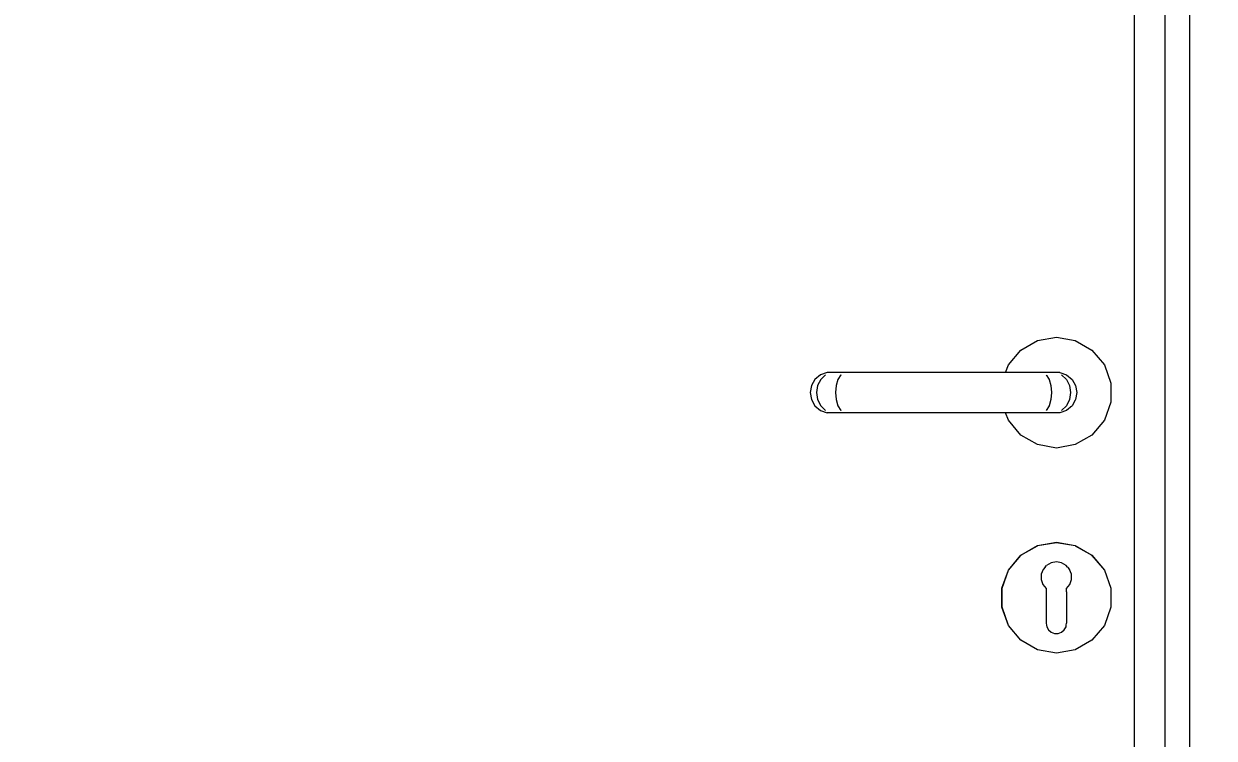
# Model space of a CAD drawing. Header units: millimetres. Extents: x -15634 to 67596, y -3027 to 55843.
# Drawn here: x 31563 to 32143, y 15927 to 16275 of the extents above; entities that cross this region are included whole.
import ezdxf

# ---------------------------------------------------------------- set-up
doc = ezdxf.new("R2010")
doc.units = ezdxf.units.MM
doc.header["$MEASUREMENT"] = 0
doc.set_wipeout_variables(frame=1)
doc.linetypes.add('Wipeout_Contour', pattern=[1000, 0, -1000])
doc.layers.add('Dimensioning - General', color=7, linetype='Continuous')
doc.layers.add('Structural - Bearing', color=7, linetype='Continuous')
for name, color, linetype, lineweight, true_color in [('Dimensioning - General_Pen_No__61', 7, 'Continuous', 20, 0x6a6a6a), ('Dimensioning - General_Pen_No__88', 7, 'Continuous', 20, 0xfd4435), ('Structural - Bearing_Pen_No__82', 7, 'Continuous', 20, 0xaaaaaa)]:
    doc.layers.add(name, color=color, linetype=linetype, lineweight=lineweight, true_color=true_color)
doc.styles.add('GENERATED_STYLE_6', font='calibril.ttf')
doc.dimstyles.new('GENERATED_STYLE__3', dxfattribs={"dimtxt": 195.999997, "dimasz": 106.4, "dimexe": 0.18, "dimexo": 0.0625, "dimgap": 0.09, "dimtad": 1, "dimdec": 0, "dimlfac": 0.1, "dimzin": 0, "dimdsep": 46, "dimtxsty": 'GENERATED_STYLE_6', "dimblk": 'ARROWHEAD_2', "dimblk1": 'ARROWHEAD_2', "dimblk2": 'ARROWHEAD_2', "dimcen": 0.09, "dimse1": 1, "dimse2": 1, "dimclrd": 256, "dimclre": 256, "dimclrt": 256, "dimadec": 0, "dimazin": 0, "dimtfac": 1, "dimtdec": 4, "dimtmove": 0, "dimatfit": 3, "dimfxl": 1, "dimtolj": 1, "dimtzin": 0, "dimarcsym": 0})

# ---------------------------------------------------------------- blocks, each defined once
blk = doc.blocks.new('*D141')
at = {"layer": 'Dimensioning - General_Pen_No__61', "color": 251, "linetype": 'Continuous', "lineweight": 20, "true_color": 0x6a6a6a, "transparency": 16777216}
for p, q in [((34964.93, 17736.02), (35104.93, 17655.19)), ((35139.93, 17695.6), (34929.93, 17695.6)), ((35034.93, 14995.6), (35034.93, 17695.6)), ((34964.93, 15036.02), (35104.93, 14955.19)), ((35139.93, 14995.6), (34929.93, 14995.6))]:
    blk.add_line(p, q, dxfattribs=at)
at = {"layer": 'Dimensioning - General_Pen_No__88', "color": 20, "lineweight": 20, "true_color": 0xfd4435, "transparency": 16777216, "char_height": 196, "attachment_point": 7, "rotation": 90, "style": 'GENERATED_STYLE_6'}
for s, insert in [('\\A1;{\\pql;\\fCalibri Light|b0|i0|c0|p34;20}', (34995.73, 17337.36)), ('\\A1;{\\pql;\\fCalibri Light|b0|i0|c0|p34;270}', (34995.73, 16107.27))]:
    blk.add_mtext(s, dxfattribs=dict(at, insert=insert))
blk = doc.blocks.new('ARROWHEAD_2')
at = {"color": 0, "linetype": 'Continuous', "lineweight": 0}
for p, q in [((-0.3781, -0.655), (0.3781, 0.655)), ((0, 0), (-1, 0))]:
    blk.add_line(p, q, dxfattribs=at)
blk = doc.blocks.new('*D189')
at = {"layer": 'Dimensioning - General_Pen_No__61', "color": 251, "linetype": 'Continuous', "lineweight": 20, "true_color": 0x6a6a6a, "transparency": 16777216}
for p, q in [((35514.93, 17736.02), (35654.93, 17655.19)), ((35689.93, 17695.6), (35479.93, 17695.6)), ((35584.93, 14995.6), (35584.93, 17695.6)), ((35514.93, 15036.02), (35654.93, 14955.19)), ((35689.93, 14995.6), (35479.93, 14995.6))]:
    blk.add_line(p, q, dxfattribs=at)
at = {"layer": 'Dimensioning - General_Pen_No__88', "color": 20, "lineweight": 20, "true_color": 0xfd4435, "transparency": 16777216, "char_height": 196, "attachment_point": 7, "rotation": 90, "style": 'GENERATED_STYLE_6'}
for s, insert in [('\\A1;{\\pql;\\fCalibri Light|b0|i0|c0|p34;20}', (35545.73, 17337.36)), ('\\A1;{\\pql;\\fCalibri Light|b0|i0|c0|p34;270}', (35545.73, 16107.27))]:
    blk.add_mtext(s, dxfattribs=dict(at, insert=insert))
blk = doc.blocks.new('*D221')
at = {"layer": 'Dimensioning - General_Pen_No__61', "color": 251, "linetype": 'Continuous', "lineweight": 20, "true_color": 0x6a6a6a, "transparency": 16777216}
for p, q in [((36064.93, 17936.02), (36204.93, 17855.19)), ((36239.93, 17895.6), (36029.93, 17895.6)), ((36134.93, 14995.6), (36134.93, 17895.6)), ((36064.93, 15036.02), (36204.93, 14955.19)), ((36239.93, 14995.6), (36029.93, 14995.6))]:
    blk.add_line(p, q, dxfattribs=at)
at = {"layer": 'Dimensioning - General_Pen_No__88', "color": 20, "lineweight": 20, "true_color": 0xfd4435, "transparency": 16777216, "insert": (36095.73, 16207.27), "char_height": 196, "attachment_point": 7, "rotation": 90, "style": 'GENERATED_STYLE_6'}
blk.add_mtext('\\A1;{\\pql;\\fCalibri Light|b0|i0|c0|p34;290}', dxfattribs=at)

msp = doc.modelspace()

# ---------------------------------------------------------------- wipeouts: each hides what was drawn before it
at = {"color": 254, "linetype": 'Wipeout_Contour', "lineweight": 0, "ltscale": 143848.658811}
msp.add_wipeout([(32119.37, 15095.6), (32131.37, 15095.6), (32131.37, 17182.6), (32119.37, 17170.6)], dxfattribs=at).dxf.layer = 'Structural - Bearing'
at = {"color": 254, "linetype": 'Wipeout_Contour', "lineweight": 0, "ltscale": 968793.972388}
msp.add_wipeout([(32042.98, 16109.1), (32041.66, 16105.45), (32068.1, 16105.45), (32071.37, 16104.26), (32074.03, 16102.03), (32075.76, 16099.02), (32076.37, 16095.6), (32075.76, 16092.18), (32074.03, 16089.18), (32071.37, 16086.94), (32068.1, 16085.76), (32041.66, 16085.76), (32042.98, 16082.1), (32049.01, 16074.92), (32057.13, 16070.23), (32066.37, 16068.6), (32075.6, 16070.23), (32083.72, 16074.92), (32089.75, 16082.1), (32092.96, 16090.92), (32092.96, 16100.29), (32089.75, 16109.1), (32083.72, 16116.29), (32075.6, 16120.98), (32066.37, 16122.6), (32057.13, 16120.98), (32049.01, 16116.29)], dxfattribs=at).dxf.layer = 'Structural - Bearing'
at = {"color": 254, "linetype": 'Wipeout_Contour', "lineweight": 0, "ltscale": 250831.83219}
msp.add_wipeout([(32059.95, 16009.39), (32060.93, 16010.53), (32057.17, 16020.88), (32049.08, 16016.21), (32059, 16004.39), (32058.98, 16004.44), (32059.04, 16007)], dxfattribs=at).dxf.layer = 'Structural - Bearing'
at = {"color": 254, "linetype": 'Wipeout_Contour', "lineweight": 0, "ltscale": 179099.831046}
msp.add_wipeout([(32057.17, 15970.33), (32061.51, 15982.27), (32061.37, 15983.1), (32061.37, 15989.65), (32049.08, 15975)], dxfattribs=at).dxf.layer = 'Structural - Bearing'

# ---------------------------------------------------------------- next in the draw order: linework, layer by layer
at = {"layer": 'Structural - Bearing_Pen_No__82', "color": 253, "linetype": 'Continuous', "lineweight": 20, "true_color": 0xaaaaaa}
for p, q in [((32057.13, 16120.98), (32066.37, 16122.6)), ((32066.37, 16122.6), (32075.6, 16120.98)), ((32042.98, 16109.1), (32049.01, 16116.29)), ((32049.01, 16116.29), (32057.13, 16120.98)), ((32075.6, 16120.98), (32083.72, 16116.29)), ((32083.72, 16116.29), (32089.75, 16109.1)), ((32089.75, 16109.1), (32092.96, 16100.29)), ((32092.96, 16100.29), (32092.96, 16090.92)), ((32092.96, 16090.92), (32089.75, 16082.1)), ((32049.01, 16074.92), (32042.98, 16082.1)), ((32089.75, 16082.1), (32083.72, 16074.92)), ((32057.13, 16070.23), (32049.01, 16074.92)), ((32066.37, 16068.6), (32057.13, 16070.23)), ((32075.6, 16070.23), (32066.37, 16068.6)), ((32083.72, 16074.92), (32075.6, 16070.23))]:
    msp.add_line(p, q, dxfattribs=at)

# ---------------------------------------------------------------- next in the draw order: wipeouts: each hides what was drawn before it
at = {"color": 254, "linetype": 'Wipeout_Contour', "lineweight": 0, "ltscale": 143988.687836}
msp.add_wipeout([(32181.37, 15095.6), (32181.37, 17232.6), (32131.37, 17182.6), (32131.37, 15095.6)], dxfattribs=at).dxf.layer = 'Structural - Bearing'
at = {"color": 254, "linetype": 'Wipeout_Contour', "lineweight": 0, "ltscale": 143780.616661}
msp.add_wipeout([(32104.37, 17155.6), (32104.37, 15095.6), (32119.37, 15095.6), (32119.37, 17155.6)], dxfattribs=at).dxf.layer = 'Structural - Bearing'
at = {"color": 254, "linetype": 'Wipeout_Contour', "lineweight": 0, "ltscale": 143541.479407}
msp.add_wipeout([(32065.91, 16105.45), (32068.84, 16104.26), (32071.37, 16104.26), (32068.1, 16105.45)], dxfattribs=at).dxf.layer = 'Structural - Bearing'
at = {"color": 254, "linetype": 'Wipeout_Contour', "lineweight": 0, "ltscale": 143543.223502}
msp.add_wipeout([(32073.32, 16095.6), (32072.78, 16092.18), (32075.76, 16092.18), (32076.37, 16095.6)], dxfattribs=at).dxf.layer = 'Structural - Bearing'
at = {"color": 254, "linetype": 'Wipeout_Contour', "lineweight": 0, "ltscale": 214973.148952}
msp.add_wipeout([(32059.79, 16002.02), (32059, 16004.39), (32049.08, 16016.21), (32043.07, 16009.05), (32061.37, 15998.49), (32061.37, 16000)], dxfattribs=at).dxf.layer = 'Structural - Bearing'
at = {"color": 254, "linetype": 'Wipeout_Contour', "lineweight": 0, "ltscale": 143273.385399}
msp.add_wipeout([(32061.37, 15989.65), (32061.37, 15992.72), (32043.07, 15982.15), (32049.08, 15975)], dxfattribs=at).dxf.layer = 'Structural - Bearing'

# ---------------------------------------------------------------- next in the draw order: linework, layer by layer
at = {"layer": 'Structural - Bearing_Pen_No__82', "color": 253, "linetype": 'Continuous', "lineweight": 20, "true_color": 0xaaaaaa}
for p, q in [((32131.37, 15095.6), (32131.37, 17182.6)), ((32119.37, 15095.6), (32119.37, 17170.6)), ((32104.37, 15095.6), (32104.37, 17155.6))]:
    msp.add_line(p, q, dxfattribs=at)

# ---------------------------------------------------------------- next in the draw order: wipeouts: each hides what was drawn before it
at = {"color": 254, "linetype": 'Wipeout_Contour', "lineweight": 0, "ltscale": 143548.442348}
msp.add_wipeout([(32068.84, 16104.26), (32071.23, 16102.03), (32074.03, 16102.03), (32071.37, 16104.26)], dxfattribs=at).dxf.layer = 'Structural - Bearing'
at = {"color": 254, "linetype": 'Wipeout_Contour', "lineweight": 0, "ltscale": 143533.512205}
msp.add_wipeout([(32071.23, 16089.18), (32074.03, 16089.18), (32075.76, 16092.18), (32072.78, 16092.18)], dxfattribs=at).dxf.layer = 'Structural - Bearing'
at = {"color": 254, "linetype": 'Wipeout_Contour', "lineweight": 0, "ltscale": 143331.566792}
msp.add_wipeout([(32049.01, 16016.29), (32049.08, 16016.21), (32057.17, 16020.88), (32057.13, 16020.98)], dxfattribs=at).dxf.layer = 'Structural - Bearing'

# ---------------------------------------------------------------- next in the draw order: wipeouts: each hides what was drawn before it
at = {"color": 254, "linetype": 'Wipeout_Contour', "lineweight": 0, "ltscale": 143551.180767}
msp.add_wipeout([(32071.23, 16102.03), (32072.78, 16099.02), (32075.76, 16099.02), (32074.03, 16102.03)], dxfattribs=at).dxf.layer = 'Structural - Bearing'
at = {"color": 254, "linetype": 'Wipeout_Contour', "lineweight": 0, "ltscale": 143521.37118}
msp.add_wipeout([(32071.23, 16089.18), (32068.84, 16086.94), (32071.37, 16086.94), (32074.03, 16089.18)], dxfattribs=at).dxf.layer = 'Structural - Bearing'
at = {"color": 254, "linetype": 'Wipeout_Contour', "lineweight": 0, "ltscale": 215038.896419}
msp.add_wipeout([(32061.62, 16011.33), (32063.85, 16012.59), (32066.37, 16013.03), (32066.37, 16022.5), (32057.17, 16020.88), (32060.93, 16010.53)], dxfattribs=at).dxf.layer = 'Structural - Bearing'

# ---------------------------------------------------------------- next in the draw order: wipeouts: each hides what was drawn before it
at = {"color": 254, "linetype": 'Wipeout_Contour', "lineweight": 0, "ltscale": 143525.237752}
msp.add_wipeout([(32059.77, 16105.45), (32061.46, 16104.26), (32068.84, 16104.26), (32065.91, 16105.45)], dxfattribs=at).dxf.layer = 'Structural - Bearing'
at = {"color": 254, "linetype": 'Wipeout_Contour', "lineweight": 0, "ltscale": 143549.359565}
msp.add_wipeout([(32072.78, 16099.02), (32073.32, 16095.6), (32076.37, 16095.6), (32075.76, 16099.02)], dxfattribs=at).dxf.layer = 'Structural - Bearing'
at = {"color": 254, "linetype": 'Wipeout_Contour', "lineweight": 0, "ltscale": 143508.269453}
msp.add_wipeout([(32068.84, 16086.94), (32065.91, 16085.76), (32068.1, 16085.76), (32071.37, 16086.94)], dxfattribs=at).dxf.layer = 'Structural - Bearing'
at = {"color": 254, "linetype": 'Wipeout_Contour', "lineweight": 0, "ltscale": 143368.195835}
msp.add_wipeout([(32057.13, 16020.98), (32057.17, 16020.88), (32066.37, 16022.5), (32066.37, 16022.6)], dxfattribs=at).dxf.layer = 'Structural - Bearing'
at = {"color": 254, "linetype": 'Wipeout_Contour', "lineweight": 0, "ltscale": 143293.900163}
msp.add_wipeout([(32061.37, 15996.49), (32061.37, 15998.49), (32043.07, 16009.05), (32039.88, 16000.28)], dxfattribs=at).dxf.layer = 'Structural - Bearing'

# ---------------------------------------------------------------- next in the draw order: wipeouts: each hides what was drawn before it
at = {"color": 254, "linetype": 'Wipeout_Contour', "lineweight": 0, "ltscale": 143529.624834}
msp.add_wipeout([(32068.84, 16104.26), (32061.46, 16104.26), (32062.83, 16102.03), (32071.23, 16102.03)], dxfattribs=at).dxf.layer = 'Structural - Bearing'
at = {"color": 254, "linetype": 'Wipeout_Contour', "lineweight": 0, "ltscale": 143521.46022}
msp.add_wipeout([(32064.04, 16095.6), (32063.73, 16092.18), (32072.78, 16092.18), (32073.32, 16095.6)], dxfattribs=at).dxf.layer = 'Structural - Bearing'
at = {"color": 254, "linetype": 'Wipeout_Contour', "lineweight": 0, "ltscale": 215079.18929}
msp.add_wipeout([(32068.89, 16012.59), (32071.11, 16011.33), (32071.8, 16010.53), (32075.57, 16020.88), (32066.37, 16022.5), (32066.37, 16013.03)], dxfattribs=at).dxf.layer = 'Structural - Bearing'
at = {"color": 254, "linetype": 'Wipeout_Contour', "lineweight": 0, "ltscale": 143295.708141}
msp.add_wipeout([(32042.98, 16009.1), (32043.07, 16009.05), (32049.08, 16016.21), (32049.01, 16016.29)], dxfattribs=at).dxf.layer = 'Structural - Bearing'
at = {"color": 254, "linetype": 'Wipeout_Contour', "lineweight": 0, "ltscale": 143274.829465}
msp.add_wipeout([(32061.37, 15992.72), (32061.37, 15994.72), (32039.88, 15990.93), (32043.07, 15982.15)], dxfattribs=at).dxf.layer = 'Structural - Bearing'

# ---------------------------------------------------------------- next in the draw order: linework, layer by layer
at = {"layer": 'Structural - Bearing_Pen_No__82', "color": 253, "linetype": 'Continuous', "lineweight": 20, "true_color": 0xaaaaaa}
for p, q in [((32068.1, 16105.45), (32065.91, 16105.45)), ((32049.01, 16016.29), (32057.13, 16020.98))]:
    msp.add_line(p, q, dxfattribs=at)

# ---------------------------------------------------------------- next in the draw order: wipeouts: each hides what was drawn before it
at = {"color": 254, "linetype": 'Wipeout_Contour', "lineweight": 0, "ltscale": 143530.445929}
msp.add_wipeout([(32062.83, 16102.03), (32063.73, 16099.02), (32072.78, 16099.02), (32071.23, 16102.03)], dxfattribs=at).dxf.layer = 'Structural - Bearing'
at = {"color": 254, "linetype": 'Wipeout_Contour', "lineweight": 0, "ltscale": 143512.774836}
msp.add_wipeout([(32063.73, 16092.18), (32062.83, 16089.18), (32071.23, 16089.18), (32072.78, 16092.18)], dxfattribs=at).dxf.layer = 'Structural - Bearing'
at = {"color": 254, "linetype": 'Wipeout_Contour', "lineweight": 0, "ltscale": 143401.184807}
msp.add_wipeout([(32066.37, 16022.6), (32066.37, 16022.5), (32075.57, 16020.88), (32075.6, 16020.98)], dxfattribs=at).dxf.layer = 'Structural - Bearing'
at = {"color": 254, "linetype": 'Wipeout_Contour', "lineweight": 0, "ltscale": 143281.637183}
msp.add_wipeout([(32061.37, 15994.72), (32061.37, 15996.49), (32039.88, 16000.28), (32039.88, 15990.93)], dxfattribs=at).dxf.layer = 'Structural - Bearing'
at = {"color": 254, "linetype": 'Wipeout_Contour', "lineweight": 0, "ltscale": 286586.521994}
msp.add_wipeout([(32061.67, 15981.39), (32061.51, 15982.27), (32057.17, 15970.33), (32066.37, 15968.7), (32066.37, 15978.18), (32065.5, 15978.18), (32063.87, 15978.77), (32062.54, 15979.89)], dxfattribs=at).dxf.layer = 'Structural - Bearing'

# ---------------------------------------------------------------- next in the draw order: linework, layer by layer
at = {"layer": 'Structural - Bearing_Pen_No__82', "color": 253, "linetype": 'Continuous', "lineweight": 20, "true_color": 0xaaaaaa}
for p, q in [((32068.1, 16105.45), (32071.37, 16104.26)), ((32068.84, 16104.26), (32071.23, 16102.03)), ((32071.37, 16104.26), (32074.03, 16102.03)), ((32057.13, 16020.98), (32066.37, 16022.6))]:
    msp.add_line(p, q, dxfattribs=at)

# ---------------------------------------------------------------- next in the draw order: wipeouts: each hides what was drawn before it
at = {"color": 254, "linetype": 'Wipeout_Contour', "lineweight": 0, "ltscale": 143497.409401}
msp.add_wipeout([(32059.77, 16105.45), (32051.6, 16105.45), (32052.03, 16104.26), (32061.46, 16104.26)], dxfattribs=at).dxf.layer = 'Structural - Bearing'
at = {"color": 254, "linetype": 'Wipeout_Contour', "lineweight": 0, "ltscale": 143527.597206}
msp.add_wipeout([(32072.78, 16099.02), (32063.73, 16099.02), (32064.04, 16095.6), (32073.32, 16095.6)], dxfattribs=at).dxf.layer = 'Structural - Bearing'
at = {"color": 254, "linetype": 'Wipeout_Contour', "lineweight": 0, "ltscale": 143502.550141}
msp.add_wipeout([(32062.83, 16089.18), (32061.46, 16086.94), (32068.84, 16086.94), (32071.23, 16089.18)], dxfattribs=at).dxf.layer = 'Structural - Bearing'
at = {"color": 254, "linetype": 'Wipeout_Contour', "lineweight": 0, "ltscale": 250942.843835}
msp.add_wipeout([(32072.78, 16009.39), (32073.7, 16007), (32073.76, 16004.44), (32073.74, 16004.39), (32083.66, 16016.21), (32075.57, 16020.88), (32071.8, 16010.53)], dxfattribs=at).dxf.layer = 'Structural - Bearing'
at = {"color": 254, "linetype": 'Wipeout_Contour', "lineweight": 0, "ltscale": 143264.946999}
msp.add_wipeout([(32039.78, 16000.29), (32039.88, 16000.28), (32043.07, 16009.05), (32042.98, 16009.1)], dxfattribs=at).dxf.layer = 'Structural - Bearing'
at = {"color": 254, "linetype": 'Wipeout_Contour', "lineweight": 0, "ltscale": 286635.086978}
msp.add_wipeout([(32067.24, 15978.18), (32066.37, 15978.18), (32066.37, 15968.7), (32075.57, 15970.33), (32071.22, 15982.27), (32071.07, 15981.39), (32070.2, 15979.89), (32068.87, 15978.77)], dxfattribs=at).dxf.layer = 'Structural - Bearing'
at = {"color": 254, "linetype": 'Wipeout_Contour', "lineweight": 0, "ltscale": 143249.465031}
msp.add_wipeout([(32057.13, 15970.23), (32057.17, 15970.33), (32049.08, 15975), (32049.01, 15974.92)], dxfattribs=at).dxf.layer = 'Structural - Bearing'

# ---------------------------------------------------------------- next in the draw order: linework, layer by layer
at = {"layer": 'Structural - Bearing_Pen_No__82', "color": 253, "linetype": 'Continuous', "lineweight": 20, "true_color": 0xaaaaaa}
for p, q in [((32071.23, 16102.03), (32072.78, 16099.02)), ((32072.78, 16099.02), (32073.32, 16095.6)), ((32074.03, 16102.03), (32075.76, 16099.02)), ((32075.76, 16099.02), (32076.37, 16095.6)), ((32073.32, 16095.6), (32072.78, 16092.18)), ((32076.37, 16095.6), (32075.76, 16092.18)), ((32075.76, 16092.18), (32074.03, 16089.18)), ((32042.98, 16009.1), (32049.01, 16016.29))]:
    msp.add_line(p, q, dxfattribs=at)

# ---------------------------------------------------------------- next in the draw order: wipeouts: each hides what was drawn before it
at = {"color": 254, "linetype": 'Wipeout_Contour', "lineweight": 0, "ltscale": 143497.746623}
msp.add_wipeout([(32061.46, 16104.26), (32052.03, 16104.26), (32052.38, 16102.03), (32062.83, 16102.03)], dxfattribs=at).dxf.layer = 'Structural - Bearing'
at = {"color": 254, "linetype": 'Wipeout_Contour', "lineweight": 0, "ltscale": 143484.976917}
msp.add_wipeout([(32064.04, 16095.6), (32052.68, 16095.6), (32052.6, 16092.18), (32063.73, 16092.18)], dxfattribs=at).dxf.layer = 'Structural - Bearing'
at = {"color": 254, "linetype": 'Wipeout_Contour', "lineweight": 0, "ltscale": 143492.024053}
msp.add_wipeout([(32061.46, 16086.94), (32059.77, 16085.76), (32065.91, 16085.76), (32068.84, 16086.94)], dxfattribs=at).dxf.layer = 'Structural - Bearing'
at = {"color": 254, "linetype": 'Wipeout_Contour', "lineweight": 0, "ltscale": 143426.545924}
msp.add_wipeout([(32075.6, 16020.98), (32075.57, 16020.88), (32083.66, 16016.21), (32083.72, 16016.29)], dxfattribs=at).dxf.layer = 'Structural - Bearing'
at = {"color": 254, "linetype": 'Wipeout_Contour', "lineweight": 0, "ltscale": 179175.858421}
msp.add_wipeout([(32083.66, 15975), (32071.37, 15989.65), (32071.37, 15983.1), (32071.22, 15982.27), (32075.57, 15970.33)], dxfattribs=at).dxf.layer = 'Structural - Bearing'
at = {"color": 254, "linetype": 'Wipeout_Contour', "lineweight": 0, "ltscale": 143234.760426}
msp.add_wipeout([(32049.01, 15974.92), (32049.08, 15975), (32043.07, 15982.15), (32042.98, 15982.1)], dxfattribs=at).dxf.layer = 'Structural - Bearing'
at = {"color": 254, "linetype": 'Wipeout_Contour', "lineweight": 0, "ltscale": 143274.852158}
msp.add_wipeout([(32066.37, 15968.6), (32066.37, 15968.7), (32057.17, 15970.33), (32057.13, 15970.23)], dxfattribs=at).dxf.layer = 'Structural - Bearing'

# ---------------------------------------------------------------- next in the draw order: linework, layer by layer
at = {"layer": 'Structural - Bearing_Pen_No__82', "color": 253, "linetype": 'Continuous', "lineweight": 20, "true_color": 0xaaaaaa}
for p, q in [((32065.91, 16105.45), (32059.77, 16105.45)), ((32071.23, 16089.18), (32068.84, 16086.94)), ((32072.78, 16092.18), (32071.23, 16089.18)), ((32074.03, 16089.18), (32071.37, 16086.94)), ((32068.1, 16085.76), (32065.91, 16085.76)), ((32071.37, 16086.94), (32068.1, 16085.76)), ((32066.37, 16022.6), (32075.6, 16020.98)), ((32057.13, 15970.23), (32049.01, 15974.92))]:
    msp.add_line(p, q, dxfattribs=at)

# ---------------------------------------------------------------- next in the draw order: wipeouts: each hides what was drawn before it
at = {"color": 254, "linetype": 'Wipeout_Contour', "lineweight": 0, "ltscale": 143495.56177}
msp.add_wipeout([(32062.83, 16102.03), (32052.38, 16102.03), (32052.6, 16099.02), (32063.73, 16099.02)], dxfattribs=at).dxf.layer = 'Structural - Bearing'
at = {"color": 254, "linetype": 'Wipeout_Contour', "lineweight": 0, "ltscale": 143477.886424}
msp.add_wipeout([(32063.73, 16092.18), (32052.6, 16092.18), (32052.38, 16089.18), (32062.83, 16089.18)], dxfattribs=at).dxf.layer = 'Structural - Bearing'
at = {"color": 254, "linetype": 'Wipeout_Contour', "lineweight": 0, "ltscale": 215090.62388}
msp.add_wipeout([(32072.95, 16002.02), (32071.37, 16000), (32071.37, 15998.49), (32089.66, 16009.05), (32083.66, 16016.21), (32073.74, 16004.39)], dxfattribs=at).dxf.layer = 'Structural - Bearing'
at = {"color": 254, "linetype": 'Wipeout_Contour', "lineweight": 0, "ltscale": 143232.515321}
msp.add_wipeout([(32042.98, 15982.1), (32043.07, 15982.15), (32039.88, 15990.93), (32039.78, 15990.92)], dxfattribs=at).dxf.layer = 'Structural - Bearing'
at = {"color": 254, "linetype": 'Wipeout_Contour', "lineweight": 0, "ltscale": 143307.861992}
msp.add_wipeout([(32075.6, 15970.23), (32075.57, 15970.33), (32066.37, 15968.7), (32066.37, 15968.6)], dxfattribs=at).dxf.layer = 'Structural - Bearing'

# ---------------------------------------------------------------- next in the draw order: linework, layer by layer
at = {"layer": 'Structural - Bearing_Pen_No__82', "color": 253, "linetype": 'Continuous', "lineweight": 20, "true_color": 0xaaaaaa}
for p, q in [((32061.46, 16104.26), (32062.83, 16102.03)), ((32049.01, 15974.92), (32042.98, 15982.1)), ((32066.37, 15968.6), (32057.13, 15970.23))]:
    msp.add_line(p, q, dxfattribs=at)

# ---------------------------------------------------------------- next in the draw order: wipeouts: each hides what was drawn before it
at = {"color": 254, "linetype": 'Wipeout_Contour', "lineweight": 0, "ltscale": 143337.052131}
msp.add_wipeout([(32051.6, 16105.45), (31971.14, 16105.45), (31970.71, 16104.26), (32052.03, 16104.26)], dxfattribs=at).dxf.layer = 'Structural - Bearing'
at = {"color": 254, "linetype": 'Wipeout_Contour', "lineweight": 0, "ltscale": 143491.115446}
msp.add_wipeout([(32063.73, 16099.02), (32052.6, 16099.02), (32052.68, 16095.6), (32064.04, 16095.6)], dxfattribs=at).dxf.layer = 'Structural - Bearing'
at = {"color": 254, "linetype": 'Wipeout_Contour', "lineweight": 0, "ltscale": 143470.665962}
msp.add_wipeout([(32062.83, 16089.18), (32052.38, 16089.18), (32052.03, 16086.94), (32061.46, 16086.94)], dxfattribs=at).dxf.layer = 'Structural - Bearing'
at = {"color": 254, "linetype": 'Wipeout_Contour', "lineweight": 0, "ltscale": 143441.231483}
msp.add_wipeout([(32083.72, 16016.29), (32083.66, 16016.21), (32089.66, 16009.05), (32089.75, 16009.1)], dxfattribs=at).dxf.layer = 'Structural - Bearing'
at = {"color": 254, "linetype": 'Wipeout_Contour', "lineweight": 0, "ltscale": 143243.00247}
msp.add_wipeout([(32039.78, 15990.92), (32039.88, 15990.93), (32039.88, 16000.28), (32039.78, 16000.29)], dxfattribs=at).dxf.layer = 'Structural - Bearing'

# ---------------------------------------------------------------- next in the draw order: linework, layer by layer
at = {"layer": 'Structural - Bearing_Pen_No__82', "color": 253, "linetype": 'Continuous', "lineweight": 20, "true_color": 0xaaaaaa}
for p, q in [((32062.83, 16102.03), (32063.73, 16099.02)), ((32063.73, 16099.02), (32064.04, 16095.6)), ((32064.04, 16095.6), (32063.73, 16092.18)), ((32075.6, 16020.98), (32083.72, 16016.29)), ((32039.78, 16000.29), (32042.98, 16009.1)), ((32039.78, 15990.92), (32039.78, 16000.29)), ((32042.98, 15982.1), (32039.78, 15990.92))]:
    msp.add_line(p, q, dxfattribs=at)

# ---------------------------------------------------------------- next in the draw order: wipeouts: each hides what was drawn before it
at = {"color": 254, "linetype": 'Wipeout_Contour', "lineweight": 0, "ltscale": 143333.978378}
msp.add_wipeout([(32052.03, 16104.26), (31970.71, 16104.26), (31970.36, 16102.03), (32052.38, 16102.03)], dxfattribs=at).dxf.layer = 'Structural - Bearing'
at = {"color": 254, "linetype": 'Wipeout_Contour', "lineweight": 0, "ltscale": 143317.347787}
msp.add_wipeout([(32052.68, 16095.6), (31970.05, 16095.6), (31970.13, 16092.18), (32052.6, 16092.18)], dxfattribs=at).dxf.layer = 'Structural - Bearing'
at = {"color": 254, "linetype": 'Wipeout_Contour', "lineweight": 0, "ltscale": 143464.189289}
msp.add_wipeout([(32061.46, 16086.94), (32052.03, 16086.94), (32051.6, 16085.76), (32059.77, 16085.76)], dxfattribs=at).dxf.layer = 'Structural - Bearing'
at = {"color": 254, "linetype": 'Wipeout_Contour', "lineweight": 0, "ltscale": 143401.157332}
msp.add_wipeout([(32071.37, 15998.49), (32071.37, 15996.49), (32092.86, 16000.28), (32089.66, 16009.05)], dxfattribs=at).dxf.layer = 'Structural - Bearing'

# ---------------------------------------------------------------- next in the draw order: linework, layer by layer
at = {"layer": 'Structural - Bearing_Pen_No__82', "color": 253, "linetype": 'Continuous', "lineweight": 20, "true_color": 0xaaaaaa}
for p, q in [((32041.66, 16105.45), (32042.98, 16109.1)), ((32059.77, 16105.45), (32051.6, 16105.45)), ((32062.83, 16089.18), (32061.46, 16086.94)), ((32063.73, 16092.18), (32062.83, 16089.18)), ((32065.91, 16085.76), (32059.77, 16085.76))]:
    msp.add_line(p, q, dxfattribs=at)

# ---------------------------------------------------------------- next in the draw order: wipeouts: each hides what was drawn before it
at = {"color": 254, "linetype": 'Wipeout_Contour', "lineweight": 0, "ltscale": 143329.269341}
msp.add_wipeout([(32052.38, 16102.03), (31970.36, 16102.03), (31970.13, 16099.02), (32052.6, 16099.02)], dxfattribs=at).dxf.layer = 'Structural - Bearing'
at = {"color": 254, "linetype": 'Wipeout_Contour', "lineweight": 0, "ltscale": 143311.573504}
msp.add_wipeout([(32052.6, 16092.18), (31970.13, 16092.18), (31970.36, 16089.18), (32052.38, 16089.18)], dxfattribs=at).dxf.layer = 'Structural - Bearing'
at = {"color": 254, "linetype": 'Wipeout_Contour', "lineweight": 0, "ltscale": 143443.473423}
msp.add_wipeout([(32089.75, 16009.1), (32089.66, 16009.05), (32092.86, 16000.28), (32092.96, 16000.29)], dxfattribs=at).dxf.layer = 'Structural - Bearing'

# ---------------------------------------------------------------- next in the draw order: linework, layer by layer
at = {"layer": 'Structural - Bearing_Pen_No__82', "color": 253, "linetype": 'Continuous', "lineweight": 20, "true_color": 0xaaaaaa}
msp.add_line((32083.72, 16016.29), (32089.75, 16009.1), dxfattribs=at)

# ---------------------------------------------------------------- next in the draw order: wipeouts: each hides what was drawn before it
at = {"color": 254, "linetype": 'Wipeout_Contour', "lineweight": 0, "ltscale": 143176.705448}
msp.add_wipeout([(31971.14, 16105.45), (31962.97, 16105.45), (31961.28, 16104.26), (31970.71, 16104.26)], dxfattribs=at).dxf.layer = 'Structural - Bearing'
at = {"color": 254, "linetype": 'Wipeout_Contour', "lineweight": 0, "ltscale": 143323.493487}
msp.add_wipeout([(32052.6, 16099.02), (31970.13, 16099.02), (31970.05, 16095.6), (32052.68, 16095.6)], dxfattribs=at).dxf.layer = 'Structural - Bearing'
at = {"color": 254, "linetype": 'Wipeout_Contour', "lineweight": 0, "ltscale": 143306.866784}
msp.add_wipeout([(32052.38, 16089.18), (31970.36, 16089.18), (31970.71, 16086.94), (32052.03, 16086.94)], dxfattribs=at).dxf.layer = 'Structural - Bearing'
at = {"color": 254, "linetype": 'Wipeout_Contour', "lineweight": 0, "ltscale": 143394.35677}
msp.add_wipeout([(32071.37, 15996.49), (32071.37, 15994.72), (32092.86, 15990.93), (32092.86, 16000.28)], dxfattribs=at).dxf.layer = 'Structural - Bearing'

# ---------------------------------------------------------------- next in the draw order: wipeouts: each hides what was drawn before it
at = {"color": 254, "linetype": 'Wipeout_Contour', "lineweight": 0, "ltscale": 143170.222065}
msp.add_wipeout([(31970.71, 16104.26), (31961.28, 16104.26), (31959.9, 16102.03), (31970.36, 16102.03)], dxfattribs=at).dxf.layer = 'Structural - Bearing'
at = {"color": 254, "linetype": 'Wipeout_Contour', "lineweight": 0, "ltscale": 143149.732144}
msp.add_wipeout([(31970.05, 16095.6), (31958.69, 16095.6), (31959, 16092.18), (31970.13, 16092.18)], dxfattribs=at).dxf.layer = 'Structural - Bearing'
at = {"color": 254, "linetype": 'Wipeout_Contour', "lineweight": 0, "ltscale": 143303.794838}
msp.add_wipeout([(32052.03, 16086.94), (31970.71, 16086.94), (31971.14, 16085.76), (32051.6, 16085.76)], dxfattribs=at).dxf.layer = 'Structural - Bearing'
at = {"color": 254, "linetype": 'Wipeout_Contour', "lineweight": 0, "ltscale": 143382.106625}
msp.add_wipeout([(32071.37, 15994.72), (32071.37, 15992.72), (32089.66, 15982.15), (32092.86, 15990.93)], dxfattribs=at).dxf.layer = 'Structural - Bearing'

# ---------------------------------------------------------------- next in the draw order: linework, layer by layer
at = {"layer": 'Structural - Bearing_Pen_No__82', "color": 253, "linetype": 'Continuous', "lineweight": 20, "true_color": 0xaaaaaa}
for p, q in [((32051.6, 16105.45), (31971.14, 16105.45)), ((32042.98, 16082.1), (32041.66, 16085.76)), ((32059.77, 16085.76), (32051.6, 16085.76))]:
    msp.add_line(p, q, dxfattribs=at)

# ---------------------------------------------------------------- next in the draw order: wipeouts: each hides what was drawn before it
at = {"color": 254, "linetype": 'Wipeout_Contour', "lineweight": 0, "ltscale": 143162.989864}
msp.add_wipeout([(31970.36, 16102.03), (31959.9, 16102.03), (31959, 16099.02), (31970.13, 16099.02)], dxfattribs=at).dxf.layer = 'Structural - Bearing'
at = {"color": 254, "linetype": 'Wipeout_Contour', "lineweight": 0, "ltscale": 143145.273526}
msp.add_wipeout([(31970.13, 16092.18), (31959, 16092.18), (31959.9, 16089.18), (31970.36, 16089.18)], dxfattribs=at).dxf.layer = 'Structural - Bearing'
at = {"color": 254, "linetype": 'Wipeout_Contour', "lineweight": 0, "ltscale": 143433.000293}
msp.add_wipeout([(32092.96, 16000.29), (32092.86, 16000.28), (32092.86, 15990.93), (32092.96, 15990.92)], dxfattribs=at).dxf.layer = 'Structural - Bearing'
at = {"color": 254, "linetype": 'Wipeout_Contour', "lineweight": 0, "ltscale": 143364.52402}
msp.add_wipeout([(32071.37, 15992.72), (32071.37, 15989.65), (32083.66, 15975), (32089.66, 15982.15)], dxfattribs=at).dxf.layer = 'Structural - Bearing'

# ---------------------------------------------------------------- next in the draw order: linework, layer by layer
at = {"layer": 'Structural - Bearing_Pen_No__82', "color": 253, "linetype": 'Continuous', "lineweight": 20, "true_color": 0xaaaaaa}
msp.add_line((32089.75, 16009.1), (32092.96, 16000.29), dxfattribs=at)

# ---------------------------------------------------------------- next in the draw order: wipeouts: each hides what was drawn before it
at = {"color": 254, "linetype": 'Wipeout_Contour', "lineweight": 0, "ltscale": 143148.89411}
msp.add_wipeout([(31953.89, 16104.26), (31961.28, 16104.26), (31962.97, 16105.45), (31956.82, 16105.45)], dxfattribs=at).dxf.layer = 'Structural - Bearing'
at = {"color": 254, "linetype": 'Wipeout_Contour', "lineweight": 0, "ltscale": 143155.885018}
msp.add_wipeout([(31970.13, 16099.02), (31959, 16099.02), (31958.69, 16095.6), (31970.05, 16095.6)], dxfattribs=at).dxf.layer = 'Structural - Bearing'
at = {"color": 254, "linetype": 'Wipeout_Contour', "lineweight": 0, "ltscale": 143143.079524}
msp.add_wipeout([(31970.36, 16089.18), (31959.9, 16089.18), (31961.28, 16086.94), (31970.71, 16086.94)], dxfattribs=at).dxf.layer = 'Structural - Bearing'
at = {"color": 254, "linetype": 'Wipeout_Contour', "lineweight": 0, "ltscale": 895871.309264}
msp.add_wipeout([(32058.98, 16004.44), (32059.79, 16002.02), (32061.37, 16000), (32061.37, 15983.1), (32061.67, 15981.39), (32062.54, 15979.89), (32063.87, 15978.77), (32065.5, 15978.18), (32067.24, 15978.18), (32068.87, 15978.77), (32070.2, 15979.89), (32071.07, 15981.39), (32071.37, 15983.1), (32071.37, 16000), (32072.95, 16002.02), (32073.76, 16004.44), (32073.7, 16007), (32072.78, 16009.39), (32071.11, 16011.33), (32068.89, 16012.59), (32066.37, 16013.03), (32063.85, 16012.59), (32061.62, 16011.33), (32059.95, 16009.39), (32059.04, 16007)], dxfattribs=at).dxf.layer = 'Structural - Bearing'
at = {"color": 254, "linetype": 'Wipeout_Contour', "lineweight": 0, "ltscale": 143411.080907}
msp.add_wipeout([(32092.96, 15990.92), (32092.86, 15990.93), (32089.66, 15982.15), (32089.75, 15982.1)], dxfattribs=at).dxf.layer = 'Structural - Bearing'
at = {"color": 254, "linetype": 'Wipeout_Contour', "lineweight": 0, "ltscale": 143344.496916}
msp.add_wipeout([(32083.72, 15974.92), (32083.66, 15975), (32075.57, 15970.33), (32075.6, 15970.23)], dxfattribs=at).dxf.layer = 'Structural - Bearing'

# ---------------------------------------------------------------- next in the draw order: linework, layer by layer
at = {"layer": 'Structural - Bearing_Pen_No__82', "color": 253, "linetype": 'Continuous', "lineweight": 20, "true_color": 0xaaaaaa}
for p, q in [((32063.85, 16012.59), (32061.62, 16011.33)), ((32066.37, 16013.03), (32063.85, 16012.59)), ((32068.89, 16012.59), (32066.37, 16013.03)), ((32071.11, 16011.33), (32068.89, 16012.59)), ((32059.04, 16007), (32058.98, 16004.44)), ((32059.95, 16009.39), (32059.04, 16007)), ((32060.93, 16010.53), (32059.95, 16009.39)), ((32060.93, 16010.53), (32061.62, 16011.33)), ((32071.8, 16010.53), (32071.11, 16011.33)), ((32071.8, 16010.53), (32072.78, 16009.39)), ((32073.7, 16007), (32072.78, 16009.39)), ((32073.76, 16004.44), (32073.7, 16007)), ((32059, 16004.39), (32059.79, 16002.02)), ((32059.79, 16002.02), (32061.37, 16000)), ((32071.37, 16000), (32072.95, 16002.02)), ((32072.95, 16002.02), (32073.74, 16004.39)), ((32092.96, 16000.29), (32092.96, 15990.92)), ((32061.37, 16000), (32061.37, 15998.49)), ((32061.37, 15998.49), (32061.37, 15996.49)), ((32061.37, 15996.49), (32061.37, 15994.72)), ((32061.37, 15994.72), (32061.37, 15992.72)), ((32071.37, 15998.49), (32071.37, 16000)), ((32071.37, 15998.49), (32071.37, 15996.49)), ((32071.37, 15996.49), (32071.37, 15994.72)), ((32071.37, 15994.72), (32071.37, 15992.72)), ((32061.37, 15992.72), (32061.37, 15989.65)), ((32061.37, 15989.65), (32061.37, 15983.1)), ((32071.37, 15992.72), (32071.37, 15989.65)), ((32071.37, 15989.65), (32071.37, 15983.1)), ((32061.37, 15983.1), (32061.51, 15982.27)), ((32071.22, 15982.27), (32071.37, 15983.1)), ((32061.51, 15982.27), (32061.67, 15981.39)), ((32061.67, 15981.39), (32062.54, 15979.89)), ((32062.54, 15979.89), (32063.87, 15978.77)), ((32063.87, 15978.77), (32065.5, 15978.18)), ((32065.5, 15978.18), (32066.37, 15978.18)), ((32066.37, 15978.18), (32067.24, 15978.18)), ((32067.24, 15978.18), (32068.87, 15978.77)), ((32068.87, 15978.77), (32070.2, 15979.89)), ((32070.2, 15979.89), (32071.07, 15981.39)), ((32071.07, 15981.39), (32071.22, 15982.27)), ((32075.6, 15970.23), (32066.37, 15968.6))]:
    msp.add_line(p, q, dxfattribs=at)

# ---------------------------------------------------------------- next in the draw order: wipeouts: each hides what was drawn before it
at = {"color": 254, "linetype": 'Wipeout_Contour', "lineweight": 0, "ltscale": 143138.363943}
msp.add_wipeout([(31953.89, 16104.26), (31951.51, 16102.03), (31959.9, 16102.03), (31961.28, 16104.26)], dxfattribs=at).dxf.layer = 'Structural - Bearing'
at = {"color": 254, "linetype": 'Wipeout_Contour', "lineweight": 0, "ltscale": 143113.272552}
msp.add_wipeout([(31949.41, 16095.6), (31949.95, 16092.18), (31959, 16092.18), (31958.69, 16095.6)], dxfattribs=at).dxf.layer = 'Structural - Bearing'
at = {"color": 254, "linetype": 'Wipeout_Contour', "lineweight": 0, "ltscale": 143143.41096}
msp.add_wipeout([(31970.71, 16086.94), (31961.28, 16086.94), (31962.97, 16085.76), (31971.14, 16085.76)], dxfattribs=at).dxf.layer = 'Structural - Bearing'
at = {"color": 254, "linetype": 'Wipeout_Contour', "lineweight": 0, "ltscale": 143380.343747}
msp.add_wipeout([(32089.75, 15982.1), (32089.66, 15982.15), (32083.66, 15975), (32083.72, 15974.92)], dxfattribs=at).dxf.layer = 'Structural - Bearing'

# ---------------------------------------------------------------- next in the draw order: linework, layer by layer
at = {"layer": 'Structural - Bearing_Pen_No__82', "color": 253, "linetype": 'Continuous', "lineweight": 20, "true_color": 0xaaaaaa}
for p, q in [((31971.14, 16105.45), (31962.97, 16105.45)), ((32051.6, 16085.76), (31971.14, 16085.76)), ((32092.96, 15990.92), (32089.75, 15982.1)), ((32089.75, 15982.1), (32083.72, 15974.92)), ((32083.72, 15974.92), (32075.6, 15970.23))]:
    msp.add_line(p, q, dxfattribs=at)

# ---------------------------------------------------------------- next in the draw order: wipeouts: each hides what was drawn before it
at = {"color": 254, "linetype": 'Wipeout_Contour', "lineweight": 0, "ltscale": 143128.128161}
msp.add_wipeout([(31951.51, 16102.03), (31949.95, 16099.02), (31959, 16099.02), (31959.9, 16102.03)], dxfattribs=at).dxf.layer = 'Structural - Bearing'
at = {"color": 254, "linetype": 'Wipeout_Contour', "lineweight": 0, "ltscale": 143110.407551}
msp.add_wipeout([(31949.95, 16092.18), (31951.51, 16089.18), (31959.9, 16089.18), (31959, 16092.18)], dxfattribs=at).dxf.layer = 'Structural - Bearing'

# ---------------------------------------------------------------- next in the draw order: linework, layer by layer
at = {"layer": 'Structural - Bearing_Pen_No__82', "color": 253, "linetype": 'Continuous', "lineweight": 20, "true_color": 0xaaaaaa}
msp.add_line((31961.28, 16104.26), (31959.9, 16102.03), dxfattribs=at)

# ---------------------------------------------------------------- next in the draw order: wipeouts: each hides what was drawn before it
at = {"color": 254, "linetype": 'Wipeout_Contour', "lineweight": 0, "ltscale": 143132.663613}
msp.add_wipeout([(31951.37, 16104.26), (31953.89, 16104.26), (31956.82, 16105.45), (31954.63, 16105.45)], dxfattribs=at).dxf.layer = 'Structural - Bearing'
at = {"color": 254, "linetype": 'Wipeout_Contour', "lineweight": 0, "ltscale": 143119.426977}
msp.add_wipeout([(31949.95, 16099.02), (31949.41, 16095.6), (31958.69, 16095.6), (31959, 16099.02)], dxfattribs=at).dxf.layer = 'Structural - Bearing'
at = {"color": 254, "linetype": 'Wipeout_Contour', "lineweight": 0, "ltscale": 143111.215408}
msp.add_wipeout([(31951.51, 16089.18), (31953.89, 16086.94), (31961.28, 16086.94), (31959.9, 16089.18)], dxfattribs=at).dxf.layer = 'Structural - Bearing'

# ---------------------------------------------------------------- next in the draw order: linework, layer by layer
at = {"layer": 'Structural - Bearing_Pen_No__82', "color": 253, "linetype": 'Continuous', "lineweight": 20, "true_color": 0xaaaaaa}
for p, q in [((31962.97, 16105.45), (31956.82, 16105.45)), ((31959, 16099.02), (31958.69, 16095.6)), ((31959.9, 16102.03), (31959, 16099.02)), ((31958.69, 16095.6), (31959, 16092.18))]:
    msp.add_line(p, q, dxfattribs=at)

# ---------------------------------------------------------------- next in the draw order: wipeouts: each hides what was drawn before it
at = {"color": 254, "linetype": 'Wipeout_Contour', "lineweight": 0, "ltscale": 143119.559873}
msp.add_wipeout([(31948.71, 16102.03), (31951.51, 16102.03), (31953.89, 16104.26), (31951.37, 16104.26)], dxfattribs=at).dxf.layer = 'Structural - Bearing'
at = {"color": 254, "linetype": 'Wipeout_Contour', "lineweight": 0, "ltscale": 143091.525501}
msp.add_wipeout([(31949.41, 16095.6), (31946.37, 16095.6), (31946.97, 16092.18), (31949.95, 16092.18)], dxfattribs=at).dxf.layer = 'Structural - Bearing'
at = {"color": 254, "linetype": 'Wipeout_Contour', "lineweight": 0, "ltscale": 143115.593182}
msp.add_wipeout([(31953.89, 16086.94), (31956.82, 16085.76), (31962.97, 16085.76), (31961.28, 16086.94)], dxfattribs=at).dxf.layer = 'Structural - Bearing'

# ---------------------------------------------------------------- next in the draw order: linework, layer by layer
at = {"layer": 'Structural - Bearing_Pen_No__82', "color": 253, "linetype": 'Continuous', "lineweight": 20, "true_color": 0xaaaaaa}
for p, q in [((31956.82, 16105.45), (31954.63, 16105.45)), ((31959.9, 16089.18), (31961.28, 16086.94)), ((31971.14, 16085.76), (31962.97, 16085.76))]:
    msp.add_line(p, q, dxfattribs=at)

# ---------------------------------------------------------------- next in the draw order: wipeouts: each hides what was drawn before it
at = {"color": 254, "linetype": 'Wipeout_Contour', "lineweight": 0, "ltscale": 143107.408558}
msp.add_wipeout([(31946.97, 16099.02), (31949.95, 16099.02), (31951.51, 16102.03), (31948.71, 16102.03)], dxfattribs=at).dxf.layer = 'Structural - Bearing'
at = {"color": 254, "linetype": 'Wipeout_Contour', "lineweight": 0, "ltscale": 143089.685405}
msp.add_wipeout([(31946.97, 16092.18), (31948.71, 16089.18), (31951.51, 16089.18), (31949.95, 16092.18)], dxfattribs=at).dxf.layer = 'Structural - Bearing'

# ---------------------------------------------------------------- next in the draw order: linework, layer by layer
at = {"layer": 'Structural - Bearing_Pen_No__82', "color": 253, "linetype": 'Continuous', "lineweight": 20, "true_color": 0xaaaaaa}
for p, q in [((31954.63, 16105.45), (31951.37, 16104.26)), ((31951.37, 16104.26), (31948.71, 16102.03)), ((31953.89, 16104.26), (31951.51, 16102.03))]:
    msp.add_line(p, q, dxfattribs=at)

# ---------------------------------------------------------------- next in the draw order: wipeouts: each hides what was drawn before it
at = {"color": 254, "linetype": 'Wipeout_Contour', "lineweight": 0, "ltscale": 143097.680853}
msp.add_wipeout([(31946.97, 16099.02), (31946.37, 16095.6), (31949.41, 16095.6), (31949.95, 16099.02)], dxfattribs=at).dxf.layer = 'Structural - Bearing'
at = {"color": 254, "linetype": 'Wipeout_Contour', "lineweight": 0, "ltscale": 143092.407796}
msp.add_wipeout([(31948.71, 16089.18), (31951.37, 16086.94), (31953.89, 16086.94), (31951.51, 16089.18)], dxfattribs=at).dxf.layer = 'Structural - Bearing'

# ---------------------------------------------------------------- next in the draw order: linework, layer by layer
at = {"layer": 'Structural - Bearing_Pen_No__82', "color": 253, "linetype": 'Continuous', "lineweight": 20, "true_color": 0xaaaaaa}
for p, q in [((31946.97, 16099.02), (31946.37, 16095.6)), ((31948.71, 16102.03), (31946.97, 16099.02)), ((31949.95, 16099.02), (31949.41, 16095.6)), ((31951.51, 16102.03), (31949.95, 16099.02)), ((31946.37, 16095.6), (31946.97, 16092.18)), ((31949.41, 16095.6), (31949.95, 16092.18))]:
    msp.add_line(p, q, dxfattribs=at)

# ---------------------------------------------------------------- next in the draw order: wipeouts: each hides what was drawn before it
at = {"color": 254, "linetype": 'Wipeout_Contour', "lineweight": 0, "ltscale": 143099.358934}
msp.add_wipeout([(31953.89, 16086.94), (31951.37, 16086.94), (31954.63, 16085.76), (31956.82, 16085.76)], dxfattribs=at).dxf.layer = 'Structural - Bearing'

# ---------------------------------------------------------------- next in the draw order: linework, layer by layer
at = {"layer": 'Structural - Bearing_Pen_No__82', "color": 253, "linetype": 'Continuous', "lineweight": 20, "true_color": 0xaaaaaa}
for p, q in [((31946.97, 16092.18), (31948.71, 16089.18)), ((31948.71, 16089.18), (31951.37, 16086.94)), ((31949.95, 16092.18), (31951.51, 16089.18)), ((31951.51, 16089.18), (31953.89, 16086.94)), ((31959, 16092.18), (31959.9, 16089.18)), ((31951.37, 16086.94), (31954.63, 16085.76)), ((31956.82, 16085.76), (31954.63, 16085.76)), ((31962.97, 16085.76), (31956.82, 16085.76))]:
    msp.add_line(p, q, dxfattribs=at)

# ---------------------------------------------------------------- next in the draw order: dimensions: what is measured, and where the dimension line sits
at = {"layer": 'Dimensioning - General', "color": 251, "linetype": 'Continuous', "lineweight": 20, "true_color": 0x6a6a6a}
for base, p1, p2, picture, middle in [((36134.93, 17895.6), (9975.26, 14995.6), (9996.34, 17895.6), '*D221', (35997.73, 16431.4)), ((35584.93, 17695.6), (7573.42, 14995.6), (7510.17, 17695.6), '*D189', (35447.73, 16331.4)), ((35034.93, 17695.6), (7639.57, 14995.6), (7661.87, 17695.6), '*D141', (34897.73, 16331.4))]:
    dim = msp.add_linear_dim(base=base, p1=p1, p2=p2, angle=90, dimstyle='GENERATED_STYLE__3', dxfattribs=at)
    dim.commit()
    dim.dimension.update_dxf_attribs({"geometry": picture, "text_midpoint": middle, "dimtype": 160, "text_rotation": 90})

doc.saveas('drawing.dxf')
